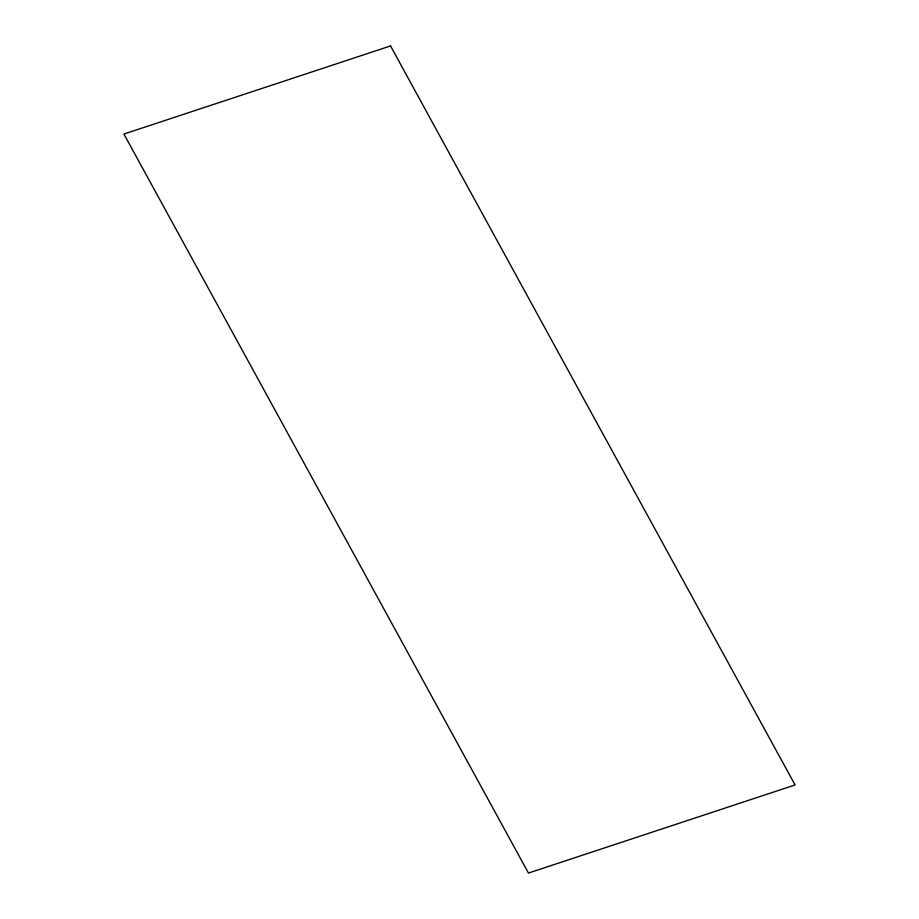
<?xml version="1.0" encoding="UTF-8"?>
<svg xmlns="http://www.w3.org/2000/svg" width="919" height="919" viewBox="0 0 919 919"><rect width="100%" height="100%" fill="white"/><g stroke="black" fill="none" stroke-linecap="round" stroke-linejoin="round"><path stroke-width="1.38" d="M390.541 45.95L123.916 134.048L528.459 873.05L795.084 784.952L390.541 45.95"/></g></svg>
